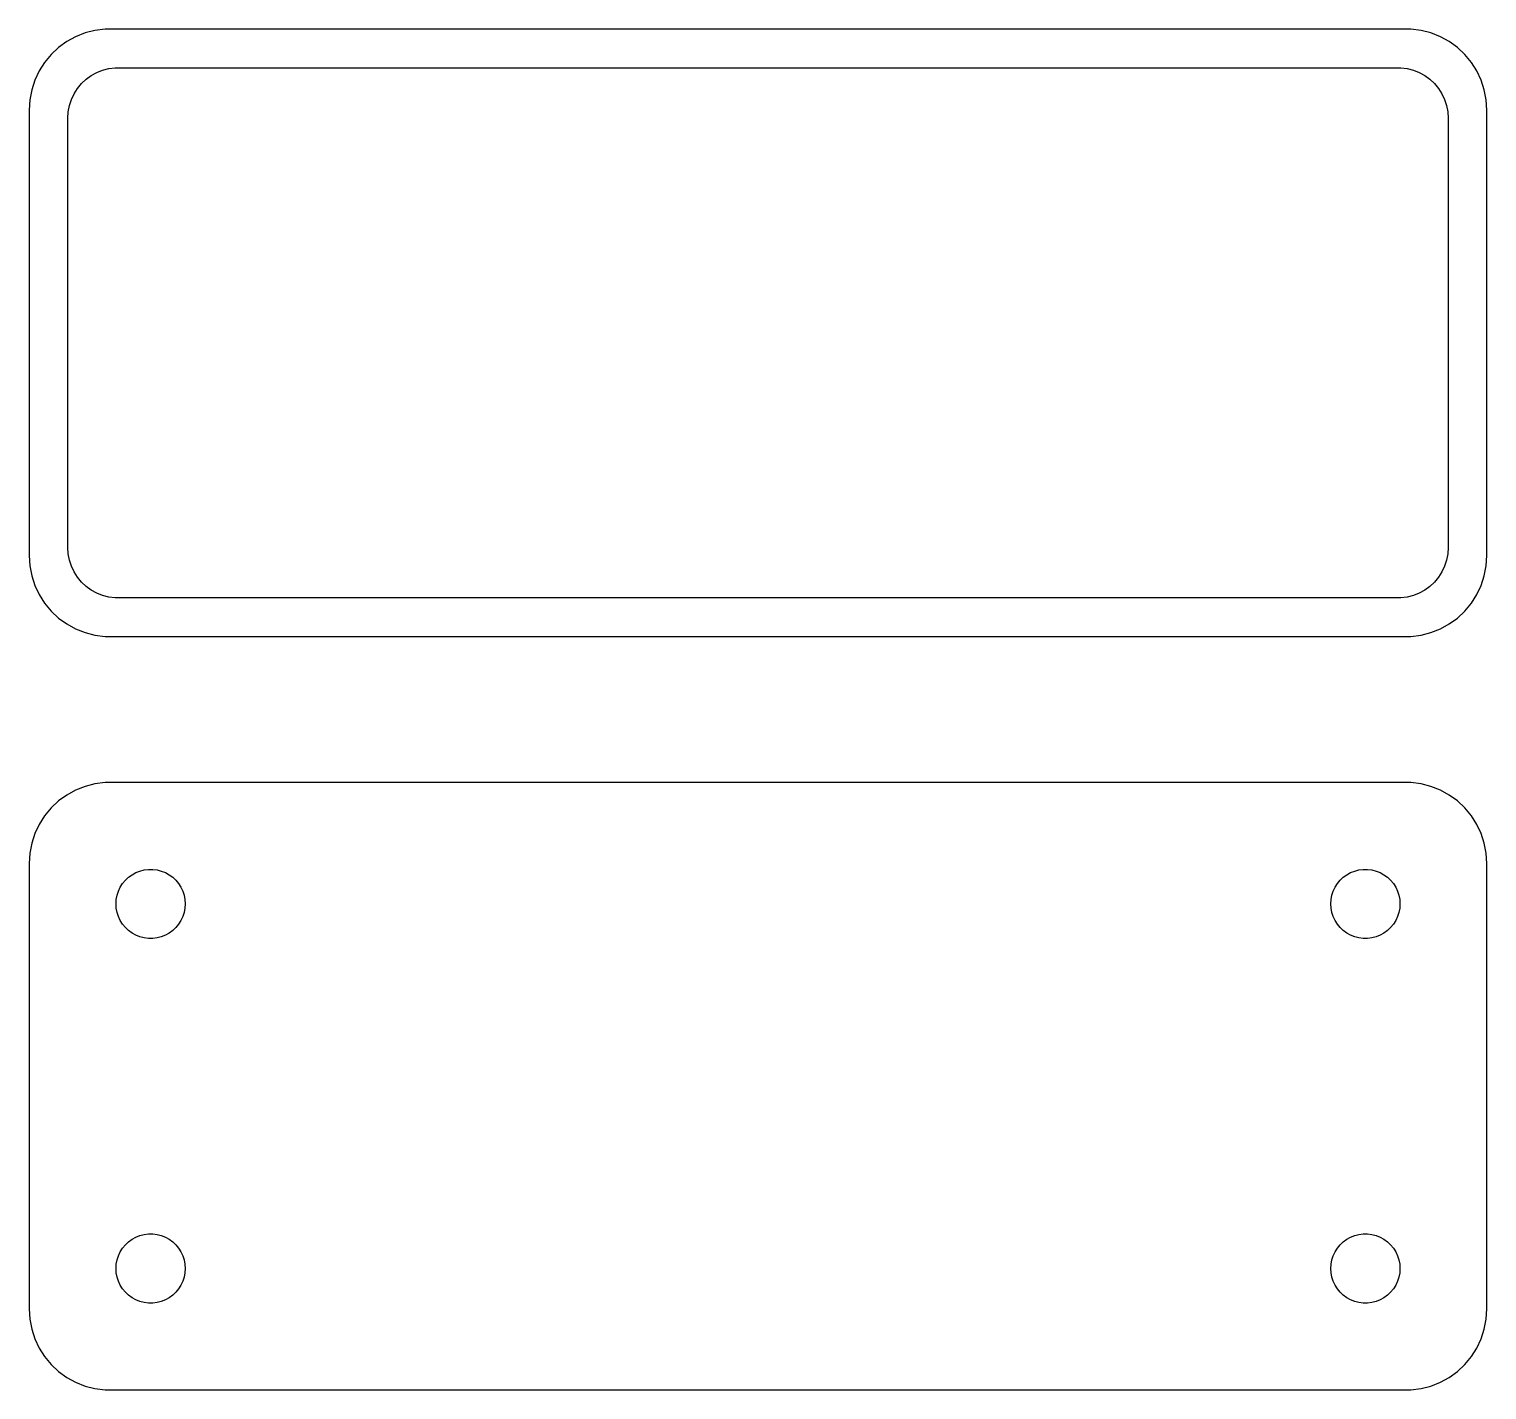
# Model space of a CAD drawing. Header units: metres. Extents: x -45 to 45, y 74.3 to 158.2.
import ezdxf

# ---------------------------------------------------------------- set-up
doc = ezdxf.new("R2010")
doc.units = ezdxf.units.M

msp = doc.modelspace()

# ---------------------------------------------------------------- linework, layer by layer
for p, q in [((-42.1289, 157.774), (-42.6791, 157.472)), ((-41.5451, 158.005), (-42.1289, 157.774)), ((-40.9369, 158.161), (-41.5451, 158.005)), ((-40.3139, 158.24), (-40.9369, 158.161)), ((40.3139, 158.24), (-40.3139, 158.24)), ((40.9369, 158.161), (40.3139, 158.24)), ((41.5451, 158.005), (40.9369, 158.161)), ((42.1289, 157.774), (41.5451, 158.005)), ((42.6791, 157.472), (42.1289, 157.774)), ((-43.6448, 156.673), (-44.0451, 156.189)), ((-43.1871, 157.103), (-43.6448, 156.673)), ((-42.6791, 157.472), (-43.1871, 157.103)), ((43.1871, 157.103), (42.6791, 157.472)), ((43.6448, 156.673), (43.1871, 157.103)), ((44.0451, 156.189), (43.6448, 156.673)), ((-44.0451, 156.189), (-44.3815, 155.659)), ((-40.8254, 155.567), (-40.4619, 155.711)), ((-40.4619, 155.711), (-40.0833, 155.808)), ((-40.0833, 155.808), (-39.6954, 155.857)), ((-39.6954, 155.857), (39.6954, 155.857)), ((39.6954, 155.857), (40.0833, 155.808)), ((40.0833, 155.808), (40.4619, 155.711)), ((40.4619, 155.711), (40.8254, 155.567)), ((44.3815, 155.659), (44.0451, 156.189)), ((-44.6489, 155.091), (-44.8429, 154.493)), ((-44.3815, 155.659), (-44.6489, 155.091)), ((-42.0184, 154.58), (-41.7692, 154.881)), ((-41.7692, 154.881), (-41.4842, 155.149)), ((-41.4842, 155.149), (-41.168, 155.378)), ((-41.168, 155.378), (-40.8254, 155.567)), ((40.8254, 155.567), (41.168, 155.378)), ((41.168, 155.378), (41.4842, 155.149)), ((41.4842, 155.149), (41.7692, 154.881)), ((41.7692, 154.881), (42.0184, 154.58)), ((44.6489, 155.091), (44.3815, 155.659)), ((44.8429, 154.493), (44.6489, 155.091)), ((-44.8429, 154.493), (-44.9606, 153.877)), ((-42.3943, 153.896), (-42.2279, 154.25)), ((-42.2279, 154.25), (-42.0184, 154.58)), ((42.0184, 154.58), (42.2279, 154.25)), ((42.2279, 154.25), (42.3943, 153.896)), ((44.9606, 153.877), (44.8429, 154.493)), ((-44.9606, 153.877), (-45, 153.25)), ((-45, 153.25), (-45, 125.75)), ((-42.6129, 152.75), (-42.5884, 153.14)), ((-42.5884, 153.14), (-42.5151, 153.524)), ((-42.5151, 153.524), (-42.3943, 153.896)), ((42.3943, 153.896), (42.5151, 153.524)), ((42.5151, 153.524), (42.5884, 153.14)), ((42.5884, 153.14), (42.6129, 152.75)), ((45, 153.25), (44.9606, 153.877)), ((45, 125.75), (45, 153.25)), ((-42.6129, 126.25), (-42.6129, 152.75)), ((42.6129, 152.75), (42.6129, 126.25)), ((-42.5884, 125.86), (-42.6129, 126.25)), ((42.6129, 126.25), (42.5884, 125.86)), ((-45, 125.75), (-44.9606, 125.123)), ((-44.9606, 125.123), (-44.8429, 124.507)), ((-42.5151, 125.476), (-42.5884, 125.86)), ((-42.3943, 125.104), (-42.5151, 125.476)), ((-42.2279, 124.75), (-42.3943, 125.104)), ((42.3943, 125.104), (42.2279, 124.75)), ((42.5151, 125.476), (42.3943, 125.104)), ((42.5884, 125.86), (42.5151, 125.476)), ((44.8429, 124.507), (44.9606, 125.123)), ((44.9606, 125.123), (45, 125.75)), ((-44.8429, 124.507), (-44.6489, 123.909)), ((-42.0184, 124.42), (-42.2279, 124.75)), ((-41.7692, 124.119), (-42.0184, 124.42)), ((42.0184, 124.42), (41.7692, 124.119)), ((42.2279, 124.75), (42.0184, 124.42)), ((44.6489, 123.909), (44.8429, 124.507)), ((-44.6489, 123.909), (-44.3815, 123.341)), ((-44.3815, 123.341), (-44.0451, 122.811)), ((-41.4842, 123.851), (-41.7692, 124.119)), ((-41.168, 123.622), (-41.4842, 123.851)), ((-40.8254, 123.433), (-41.168, 123.622)), ((-40.4619, 123.289), (-40.8254, 123.433)), ((40.8254, 123.433), (40.4619, 123.289)), ((41.168, 123.622), (40.8254, 123.433)), ((41.4842, 123.851), (41.168, 123.622)), ((41.7692, 124.119), (41.4842, 123.851)), ((44.0451, 122.811), (44.3815, 123.341)), ((44.3815, 123.341), (44.6489, 123.909)), ((-44.0451, 122.811), (-43.6448, 122.327)), ((-40.0833, 123.192), (-40.4619, 123.289)), ((-39.6954, 123.143), (-40.0833, 123.192)), ((39.6954, 123.143), (-39.6954, 123.143)), ((40.0833, 123.192), (39.6954, 123.143)), ((40.4619, 123.289), (40.0833, 123.192)), ((43.6448, 122.327), (44.0451, 122.811)), ((-43.6448, 122.327), (-43.1871, 121.897)), ((-43.1871, 121.897), (-42.6791, 121.528)), ((-42.6791, 121.528), (-42.1289, 121.226)), ((42.1289, 121.226), (42.6791, 121.528)), ((42.6791, 121.528), (43.1871, 121.897)), ((43.1871, 121.897), (43.6448, 122.327)), ((-42.1289, 121.226), (-41.5451, 120.995)), ((-41.5451, 120.995), (-40.9369, 120.839)), ((-40.9369, 120.839), (-40.3139, 120.76)), ((-40.3139, 120.76), (40.3139, 120.76)), ((40.3139, 120.76), (40.9369, 120.839)), ((40.9369, 120.839), (41.5451, 120.995)), ((41.5451, 120.995), (42.1289, 121.226)), ((-40.9369, 111.661), (-41.5451, 111.505)), ((-40.3139, 111.74), (-40.9369, 111.661)), ((40.3139, 111.74), (-40.3139, 111.74)), ((40.9369, 111.661), (40.3139, 111.74)), ((41.5451, 111.505), (40.9369, 111.661)), ((-42.6791, 110.972), (-43.1871, 110.603)), ((-42.1289, 111.274), (-42.6791, 110.972)), ((-41.5451, 111.505), (-42.1289, 111.274)), ((42.1289, 111.274), (41.5451, 111.505)), ((42.6791, 110.972), (42.1289, 111.274)), ((43.1871, 110.603), (42.6791, 110.972)), ((-43.6448, 110.173), (-44.0451, 109.689)), ((-43.1871, 110.603), (-43.6448, 110.173)), ((43.6448, 110.173), (43.1871, 110.603)), ((44.0451, 109.689), (43.6448, 110.173)), ((-44.3815, 109.159), (-44.6489, 108.591)), ((-44.0451, 109.689), (-44.3815, 109.159)), ((44.3815, 109.159), (44.0451, 109.689)), ((44.6489, 108.591), (44.3815, 109.159)), ((-44.6489, 108.591), (-44.8429, 107.993)), ((44.8429, 107.993), (44.6489, 108.591)), ((-44.9606, 107.377), (-45, 106.75)), ((-44.8429, 107.993), (-44.9606, 107.377)), ((44.9606, 107.377), (44.8429, 107.993)), ((45, 106.75), (44.9606, 107.377)), ((-45, 106.75), (-45, 79.25)), ((-38.4092, 106.182), (-38.1598, 106.281)), ((-38.1598, 106.281), (-37.9001, 106.347)), ((-37.9001, 106.347), (-37.6341, 106.381)), ((-37.6341, 106.381), (-37.3659, 106.381)), ((-37.3659, 106.381), (-37.0999, 106.347)), ((-37.0999, 106.347), (-36.8401, 106.281)), ((-36.8401, 106.281), (-36.5908, 106.182)), ((36.5908, 106.182), (36.8401, 106.281)), ((36.8401, 106.281), (37.0999, 106.347)), ((37.0999, 106.347), (37.3659, 106.381)), ((37.3659, 106.381), (37.6341, 106.381)), ((37.6341, 106.381), (37.9001, 106.347)), ((37.9001, 106.347), (38.1598, 106.281)), ((38.1598, 106.281), (38.4092, 106.182)), ((45, 79.25), (45, 106.75)), ((-39.3712, 105.279), (-39.2275, 105.505)), ((-39.2275, 105.505), (-39.0565, 105.712)), ((-39.0565, 105.712), (-38.8611, 105.895)), ((-38.8611, 105.895), (-38.6441, 106.053)), ((-38.6441, 106.053), (-38.4092, 106.182)), ((-36.5908, 106.182), (-36.3559, 106.053)), ((-36.3559, 106.053), (-36.1389, 105.895)), ((-36.1389, 105.895), (-35.9434, 105.712)), ((-35.9434, 105.712), (-35.7725, 105.505)), ((-35.7725, 105.505), (-35.6288, 105.279)), ((35.6288, 105.279), (35.7725, 105.505)), ((35.7725, 105.505), (35.9434, 105.712)), ((35.9434, 105.712), (36.1389, 105.895)), ((36.1389, 105.895), (36.3559, 106.053)), ((36.3559, 106.053), (36.5908, 106.182)), ((38.4092, 106.182), (38.6441, 106.053)), ((38.6441, 106.053), (38.8611, 105.895)), ((38.8611, 105.895), (39.0565, 105.712)), ((39.0565, 105.712), (39.2275, 105.505)), ((39.2275, 105.505), (39.3712, 105.279)), ((-39.6353, 104.25), (-39.6185, 104.518)), ((-39.6185, 104.518), (-39.5682, 104.781)), ((-39.5682, 104.781), (-39.4853, 105.036)), ((-39.4853, 105.036), (-39.3712, 105.279)), ((-35.6288, 105.279), (-35.5146, 105.036)), ((-35.5146, 105.036), (-35.4318, 104.781)), ((-35.4318, 104.781), (-35.3815, 104.518)), ((-35.3815, 104.518), (-35.3647, 104.25)), ((35.3647, 104.25), (35.3815, 104.518)), ((35.3815, 104.518), (35.4318, 104.781)), ((35.4318, 104.781), (35.5146, 105.036)), ((35.5146, 105.036), (35.6288, 105.279)), ((39.3712, 105.279), (39.4853, 105.036)), ((39.4853, 105.036), (39.5682, 104.781)), ((39.5682, 104.781), (39.6185, 104.518)), ((39.6185, 104.518), (39.6353, 104.25)), ((-39.6185, 103.982), (-39.6353, 104.25)), ((-39.5682, 103.719), (-39.6185, 103.982)), ((-39.4853, 103.464), (-39.5682, 103.719)), ((-35.4318, 103.719), (-35.5146, 103.464)), ((-35.3815, 103.982), (-35.4318, 103.719)), ((-35.3647, 104.25), (-35.3815, 103.982)), ((35.3815, 103.982), (35.3647, 104.25)), ((35.4318, 103.719), (35.3815, 103.982)), ((35.5146, 103.464), (35.4318, 103.719)), ((39.5682, 103.719), (39.4853, 103.464)), ((39.6185, 103.982), (39.5682, 103.719)), ((39.6353, 104.25), (39.6185, 103.982)), ((-39.3712, 103.221), (-39.4853, 103.464)), ((-39.2275, 102.995), (-39.3712, 103.221)), ((-39.0565, 102.788), (-39.2275, 102.995)), ((-38.8611, 102.605), (-39.0565, 102.788)), ((-38.6441, 102.447), (-38.8611, 102.605)), ((-36.1389, 102.605), (-36.3559, 102.447)), ((-35.9434, 102.788), (-36.1389, 102.605)), ((-35.7725, 102.995), (-35.9434, 102.788)), ((-35.6288, 103.221), (-35.7725, 102.995)), ((-35.5146, 103.464), (-35.6288, 103.221)), ((35.6288, 103.221), (35.5146, 103.464)), ((35.7725, 102.995), (35.6288, 103.221)), ((35.9434, 102.788), (35.7725, 102.995)), ((36.1389, 102.605), (35.9434, 102.788)), ((36.3559, 102.447), (36.1389, 102.605)), ((38.8611, 102.605), (38.6441, 102.447)), ((39.0565, 102.788), (38.8611, 102.605)), ((39.2275, 102.995), (39.0565, 102.788)), ((39.3712, 103.221), (39.2275, 102.995)), ((39.4853, 103.464), (39.3712, 103.221)), ((-38.4092, 102.318), (-38.6441, 102.447)), ((-38.1598, 102.219), (-38.4092, 102.318)), ((-37.9001, 102.153), (-38.1598, 102.219)), ((-37.6341, 102.119), (-37.9001, 102.153)), ((-37.3659, 102.119), (-37.6341, 102.119)), ((-37.0999, 102.153), (-37.3659, 102.119)), ((-36.8401, 102.219), (-37.0999, 102.153)), ((-36.5908, 102.318), (-36.8401, 102.219)), ((-36.3559, 102.447), (-36.5908, 102.318)), ((36.5908, 102.318), (36.3559, 102.447)), ((36.8401, 102.219), (36.5908, 102.318)), ((37.0999, 102.153), (36.8401, 102.219)), ((37.3659, 102.119), (37.0999, 102.153)), ((37.6341, 102.119), (37.3659, 102.119)), ((37.9001, 102.153), (37.6341, 102.119)), ((38.1598, 102.219), (37.9001, 102.153)), ((38.4092, 102.318), (38.1598, 102.219)), ((38.6441, 102.447), (38.4092, 102.318)), ((-38.4092, 83.6821), (-38.1598, 83.7808)), ((-38.1598, 83.7808), (-37.9001, 83.8475)), ((-37.9001, 83.8475), (-37.6341, 83.8811)), ((-37.6341, 83.8811), (-37.3659, 83.8811)), ((-37.3659, 83.8811), (-37.0999, 83.8475)), ((-37.0999, 83.8475), (-36.8401, 83.7808)), ((-36.8401, 83.7808), (-36.5908, 83.6821)), ((36.5908, 83.6821), (36.8401, 83.7808)), ((36.8401, 83.7808), (37.0999, 83.8475)), ((37.0999, 83.8475), (37.3659, 83.8811)), ((37.3659, 83.8811), (37.6341, 83.8811)), ((37.6341, 83.8811), (37.9001, 83.8475)), ((37.9001, 83.8475), (38.1598, 83.7808)), ((38.1598, 83.7808), (38.4092, 83.6821)), ((-39.3712, 82.7787), (-39.2275, 83.0051)), ((-39.2275, 83.0051), (-39.0565, 83.2117)), ((-39.0565, 83.2117), (-38.8611, 83.3953)), ((-38.8611, 83.3953), (-38.6441, 83.5529)), ((-38.6441, 83.5529), (-38.4092, 83.6821)), ((-36.5908, 83.6821), (-36.3559, 83.5529)), ((-36.3559, 83.5529), (-36.1389, 83.3953)), ((-36.1389, 83.3953), (-35.9434, 83.2117)), ((-35.9434, 83.2117), (-35.7725, 83.0051)), ((-35.7725, 83.0051), (-35.6288, 82.7787)), ((35.6288, 82.7787), (35.7725, 83.0051)), ((35.7725, 83.0051), (35.9434, 83.2117)), ((35.9434, 83.2117), (36.1389, 83.3953)), ((36.1389, 83.3953), (36.3559, 83.5529)), ((36.3559, 83.5529), (36.5908, 83.6821)), ((38.4092, 83.6821), (38.6441, 83.5529)), ((38.6441, 83.5529), (38.8611, 83.3953)), ((38.8611, 83.3953), (39.0565, 83.2117)), ((39.0565, 83.2117), (39.2275, 83.0051)), ((39.2275, 83.0051), (39.3712, 82.7787)), ((-39.6353, 81.75), (-39.6185, 82.0176)), ((-39.6185, 82.0176), (-39.5682, 82.281)), ((-39.5682, 82.281), (-39.4853, 82.5361)), ((-39.4853, 82.5361), (-39.3712, 82.7787)), ((-35.6288, 82.7787), (-35.5146, 82.5361)), ((-35.5146, 82.5361), (-35.4318, 82.281)), ((-35.4318, 82.281), (-35.3815, 82.0176)), ((-35.3815, 82.0176), (-35.3647, 81.75)), ((35.3647, 81.75), (35.3815, 82.0176)), ((35.3815, 82.0176), (35.4318, 82.281)), ((35.4318, 82.281), (35.5146, 82.5361)), ((35.5146, 82.5361), (35.6288, 82.7787)), ((39.3712, 82.7787), (39.4853, 82.5361)), ((39.4853, 82.5361), (39.5682, 82.281)), ((39.5682, 82.281), (39.6185, 82.0176)), ((39.6185, 82.0176), (39.6353, 81.75)), ((-39.6185, 81.4824), (-39.6353, 81.75)), ((-39.5682, 81.219), (-39.6185, 81.4824)), ((-39.4853, 80.964), (-39.5682, 81.219)), ((-35.4318, 81.219), (-35.5146, 80.964)), ((-35.3815, 81.4824), (-35.4318, 81.219)), ((-35.3647, 81.75), (-35.3815, 81.4824)), ((35.3815, 81.4824), (35.3647, 81.75)), ((35.4318, 81.219), (35.3815, 81.4824)), ((35.5146, 80.964), (35.4318, 81.219)), ((39.5682, 81.219), (39.4853, 80.964)), ((39.6185, 81.4824), (39.5682, 81.219)), ((39.6353, 81.75), (39.6185, 81.4824)), ((-39.3712, 80.7213), (-39.4853, 80.964)), ((-39.2275, 80.4949), (-39.3712, 80.7213)), ((-39.0565, 80.2883), (-39.2275, 80.4949)), ((-38.8611, 80.1047), (-39.0565, 80.2883)), ((-38.6441, 79.9471), (-38.8611, 80.1047)), ((-36.1389, 80.1047), (-36.3559, 79.9471)), ((-35.9434, 80.2883), (-36.1389, 80.1047)), ((-35.7725, 80.4949), (-35.9434, 80.2883)), ((-35.6288, 80.7213), (-35.7725, 80.4949)), ((-35.5146, 80.964), (-35.6288, 80.7213)), ((35.6288, 80.7213), (35.5146, 80.964)), ((35.7725, 80.4949), (35.6288, 80.7213)), ((35.9434, 80.2883), (35.7725, 80.4949)), ((36.1389, 80.1047), (35.9434, 80.2883)), ((36.3559, 79.9471), (36.1389, 80.1047)), ((38.8611, 80.1047), (38.6441, 79.9471)), ((39.0565, 80.2883), (38.8611, 80.1047)), ((39.2275, 80.4949), (39.0565, 80.2883)), ((39.3712, 80.7213), (39.2275, 80.4949)), ((39.4853, 80.964), (39.3712, 80.7213)), ((-45, 79.25), (-44.9606, 78.6233)), ((-38.4092, 79.8179), (-38.6441, 79.9471)), ((-38.1598, 79.7192), (-38.4092, 79.8179)), ((-37.9001, 79.6525), (-38.1598, 79.7192)), ((-37.6341, 79.6189), (-37.9001, 79.6525)), ((-37.3659, 79.6189), (-37.6341, 79.6189)), ((-37.0999, 79.6525), (-37.3659, 79.6189)), ((-36.8401, 79.7192), (-37.0999, 79.6525)), ((-36.5908, 79.8179), (-36.8401, 79.7192)), ((-36.3559, 79.9471), (-36.5908, 79.8179)), ((36.5908, 79.8179), (36.3559, 79.9471)), ((36.8401, 79.7192), (36.5908, 79.8179)), ((37.0999, 79.6525), (36.8401, 79.7192)), ((37.3659, 79.6189), (37.0999, 79.6525)), ((37.6341, 79.6189), (37.3659, 79.6189)), ((37.9001, 79.6525), (37.6341, 79.6189)), ((38.1598, 79.7192), (37.9001, 79.6525)), ((38.4092, 79.8179), (38.1598, 79.7192)), ((38.6441, 79.9471), (38.4092, 79.8179)), ((44.9606, 78.6233), (45, 79.25)), ((-44.9606, 78.6233), (-44.8429, 78.0066)), ((44.8429, 78.0066), (44.9606, 78.6233)), ((-44.8429, 78.0066), (-44.6489, 77.4094)), ((-44.6489, 77.4094), (-44.3815, 76.8412)), ((44.3815, 76.8412), (44.6489, 77.4094)), ((44.6489, 77.4094), (44.8429, 78.0066)), ((-44.3815, 76.8412), (-44.0451, 76.3111)), ((44.0451, 76.3111), (44.3815, 76.8412)), ((-44.0451, 76.3111), (-43.6448, 75.8273)), ((-43.6448, 75.8273), (-43.1871, 75.3974)), ((43.1871, 75.3974), (43.6448, 75.8273)), ((43.6448, 75.8273), (44.0451, 76.3111)), ((-43.1871, 75.3974), (-42.6791, 75.0284)), ((-42.6791, 75.0284), (-42.1289, 74.7259)), ((-42.1289, 74.7259), (-41.5451, 74.4947)), ((41.5451, 74.4947), (42.1289, 74.7259)), ((42.1289, 74.7259), (42.6791, 75.0284)), ((42.6791, 75.0284), (43.1871, 75.3974)), ((-41.5451, 74.4947), (-40.9369, 74.3386)), ((-40.9369, 74.3386), (-40.3139, 74.2599)), ((-40.3139, 74.2599), (40.3139, 74.2599)), ((40.3139, 74.2599), (40.9369, 74.3386)), ((40.9369, 74.3386), (41.5451, 74.4947))]:
    msp.add_line(p, q)

doc.saveas('drawing.dxf')
